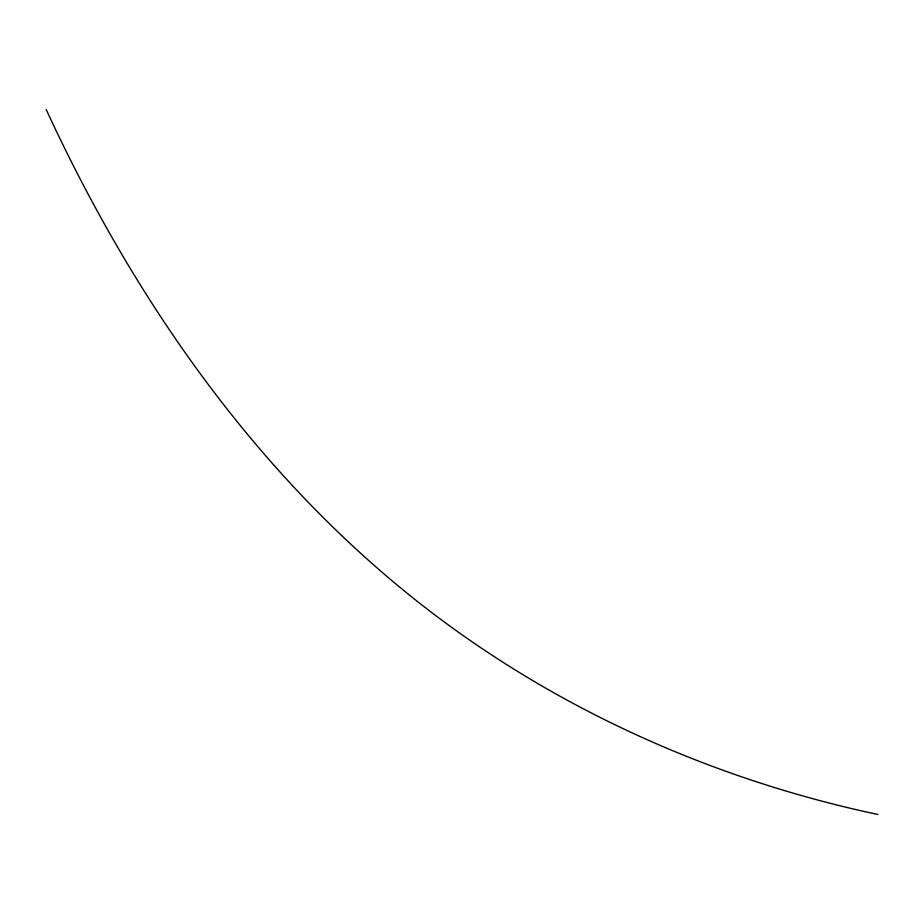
<?xml version="1.0" encoding="UTF-8"?>
<svg xmlns="http://www.w3.org/2000/svg" width="924" height="924" viewBox="0 0 924 924"><rect width="100%" height="100%" fill="white"/><g stroke="black" fill="none" stroke-linecap="round" stroke-linejoin="round"><path stroke-width="1.39" d="M877.8 814.46C698.891 776.403 528.378 696.684 388.727 577.962C239.709 451.316 127.731 286.209 46.2 109.54"/></g></svg>
